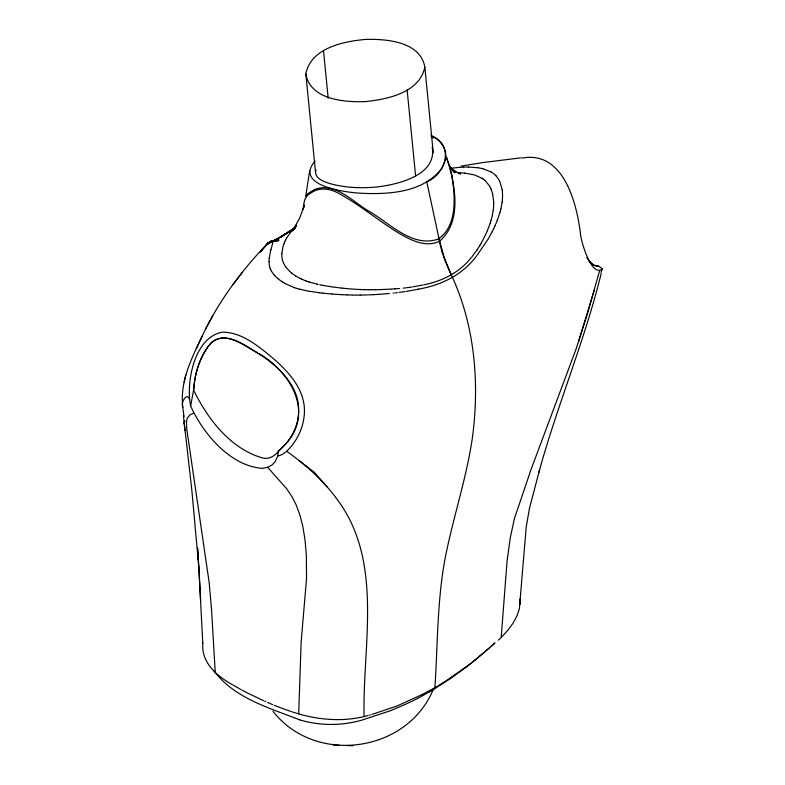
<?xml version="1.0" encoding="UTF-8"?>
<svg xmlns="http://www.w3.org/2000/svg" width="785" height="785" viewBox="0 0 785 785"><rect width="100%" height="100%" fill="white"/><g stroke="black" fill="none" stroke-linecap="round" stroke-linejoin="round"><path stroke-width="1.18" d="M269.049 261.444L269.157 258.667M493.686 203.57L493.667 201.941M502.567 195.573L502.41 199.419M493.686 203.698L493.559 207.073M315.07 160.984C293.865 185.77 344.684 192.158 359.589 193.169C388.143 194.68 423.39 192.924 442.043 167.99M298.585 412.527C300.145 388.153 281.246 369.176 262.661 356.233C248.364 347.99 227.856 329.729 211.479 342.554C202.432 352.347 197.653 365.329 195.053 378.223M292.442 711.975L298.692 713.899L301.136 642.277L306.552 578.368L306.366 555.289L304.992 539.658L302.804 526.323L299.988 515.294L296.102 504.765L291.892 496.493L286.692 488.761L267.616 467.301L272.012 465.005L275.162 461.649L277.713 456.154L278.312 451.002C289.587 442.249 297.221 428.767 298.457 414.5M315.913 169.933C313.588 178.47 324.656 182.012 330.897 183.857C345.714 187.821 361.296 188.371 376.515 187.026C397.416 184.583 437.294 175.497 432.201 147.119M364.112 716.548C362.238 645.751 383.993 562.119 337.305 499.584C323.538 480.557 305.718 464.857 286.682 451.267L282.296 454.495L277.713 456.154M306.503 196.731C304.619 194.238 312.685 191.128 314.294 189.627C335.48 181.139 353.917 203.138 370.726 212.264C390.773 224.235 412.763 247.805 438.226 239.111C457.733 225.462 454.976 197.3 452.091 176.497M193.709 389.252L190.657 406.051C203.05 433.536 230.191 466.094 262.416 468.351M424.822 67.059C419.69 92.728 387.368 99.381 365.153 101.608C344.085 102.374 310.281 99.616 305.846 73.976C310.732 48.052 343.212 41.419 365.516 39.427C386.544 38.838 420.279 41.517 424.822 67.059L433.271 152.8M281.874 253.32L281.893 256.528M433.232 688.7L434.89 687.748C437.775 644.112 437.098 599.966 445.409 556.889C453.328 516.873 466.535 478.055 472.413 437.628C479.713 382.923 474.886 324.961 451.149 274.603C445.811 263.269 441.141 251.396 439.06 238.983L426.804 181.875C446.066 173.868 454.574 144.734 431.25 135.805M501.399 637.253L507.934 630.169L513.076 623.133L517.011 615.783L519.366 608.767L526.195 527.108L529.492 508.219L539.697 469.44M193.718 388.997L194.876 379.204M281.884 253.192L283.002 246.755M202.932 643.033C200.764 662.618 217.582 676.67 233.057 685.011M292.913 229.642L296.514 224.981L292.579 230.594L299.566 218.318L304.443 205.14L303.157 209.507C304.07 201.519 304.168 196.328 311.321 192.796C319.456 186.82 330.436 188.704 338.718 193.375C359.255 204.522 377.222 219.721 397.024 232.056C409.328 239.425 425.058 248.197 439.394 241.26M493.549 207.142L493.235 210.301M502.4 199.557L502.145 202.069M520.072 604.44L520.072 598.965M269.196 258.314L270.639 250.601M502.135 202.147L500.889 209.045M493.206 210.517L492.303 215.61M266.115 245.646L267.803 243.301L260.12 252.368M305.748 196.221L309.614 170.904M272.63 243.458L272.758 242.153M445.301 160.14C447.842 149.798 440.552 139.583 431.151 135.805M272.572 243.713L270.913 249.62M267.803 243.301C243.33 268.548 221.89 297.024 205.886 328.415C194.346 353.201 179.353 378.87 182.817 407.346L183.268 411.34M492.283 215.689L491.616 218.436M185.76 374.985L184.122 382.128M500.869 209.124L500.114 212.038M587.504 258.628C589.869 262.465 593.509 266.812 598.533 266.125L602.409 268.696L600.947 272.493M601.182 273.533C584.629 341.004 557.262 405.197 538.922 472.168M445.144 160.689L442.455 167.156M602.38 268.794C591.664 278.086 581.292 241.731 580.664 235.353C577.201 204.581 564.042 150.288 522.153 158.079M270.678 250.454L270.894 249.689M491.557 218.642L490.919 220.87M599.661 270.56L587.553 313.323L576.062 349.04L530.866 470.009L514.391 518.64L510.27 537.745L507.081 561.02L501.193 637.449L498.377 640.118M500.074 212.176L497.229 220.506M283.189 246.097L283.846 244.096M490.87 221.017L490.193 223.146M578.506 341.809L594.186 290.46M490.183 223.195L488.623 227.493M283.895 243.978L284.759 241.809M488.594 227.552L487.269 230.819M433.428 688.994C407.503 752.707 315.305 765.561 273.003 711.298M497.18 220.624L495.777 224M487.024 231.389L485.679 234.411M495.472 224.696L494.864 226.041M284.857 241.594L285.593 240.014M494.844 226.08L493.804 228.317M485.601 234.587L481.333 242.987M202.432 335.538L196.328 348.648M493.657 228.631L492.166 231.654M285.612 239.965L286.702 237.914M492.156 231.673L488.427 238.601M212.647 315.943L205.886 328.415M481.284 243.075L480.263 244.841M286.829 237.688L290.744 232.105M488.368 238.709L477.162 255.203M480.224 244.91L479.498 246.107M479.498 246.117L476.946 250.052M476.946 250.052L471.922 256.793M209.016 345.322C199.469 358.254 194.435 374.298 193.66 390.282C207.711 418.974 229.907 448.078 261.621 457.714C273.376 461.246 279.175 449.648 286.496 443.034M242.231 272.552L232.939 284.661M287.153 442.24C314.02 410.987 289.214 370.971 259.119 353.682M476.583 255.93C463.13 274.328 441.876 284.965 419.808 288.88M471.304 257.539C459.784 272.346 442.24 281.187 424.086 284.739M260.767 251.524L266.831 244.292M290.774 232.066L296.485 225.962M209.713 344.546C223.391 328.424 243.792 345.871 257.588 352.799M291.883 230.849L293.423 229.328M286.682 451.267C297.525 440.846 304.315 426.108 304.443 411.006C304.659 389.752 289.272 372.571 274.279 359.344C259.423 347.107 242.957 332.408 222.626 332.134C194.307 336.893 185.741 382.373 190.657 406.051M495.05 642.611L493.922 643.661M493.471 644.083L491.214 646.163M494.55 643.631L467.173 666.465M489.163 648.027L488.643 648.498M488.466 648.655L483.432 653.11M293.825 228.955L294.709 228.19M267.911 243.213L270.275 241.584M482.579 653.846L472.688 662.118M441.396 251.818L442.632 250.807M390.744 710.611C405.492 704.292 420.75 698.199 433.605 688.494M428.276 692.674L437.284 686.326M471.707 662.844L447.411 679.938M467.075 666.553L449.952 678.907L430.945 691.124M291.245 231.339L295.14 228.455M294.689 227.915L281.462 236.668L292.776 229.289M447.195 680.085L437.961 685.913M280.863 236.942L292.844 229.259L280.775 236.982M451.149 274.603L444.173 257.441L439.659 241.103C463.013 221.017 454.76 182.562 446.488 157.206M292.658 229.397L279.97 237.374L291.706 230.27M291.657 230.309L272.68 241.397M436.274 686.953L434.89 687.748M267.626 244.184L269.608 243.085M279.048 237.963L267.381 244.027M431.711 689.524L421.947 694.656M267.067 244.184L278.793 238.198L268.019 243.213L278.538 238.63L268.087 243.144L278.518 238.738L269.245 242.271L278.498 239.082L270.442 241.613L278.538 239.513L271.1 241.221M421.859 694.705L396.837 706.078L371.923 714.419M270.423 241.505L271.002 241.26M268.019 243.213L278.547 238.62M268.087 243.144L278.528 238.66M193.434 413.342L190.019 414.784L187.164 418.326L186.467 422.026L186.722 428.669L209.153 582.529L211.508 608.993L215.247 672.441M390.695 710.631L361.836 720.13M267.587 467.31L262.563 468.341M370.265 714.89L369.205 715.194M367.939 715.537L364.377 716.479M361.041 720.345C341.2 725.948 319.77 725.782 299.998 719.953M364.014 716.577C342.957 721.67 319.819 720.031 298.8 713.928M278.557 239.67L270.845 241.437L278.557 239.67L270.845 241.437L278.557 239.68L272.729 240.995M423.066 284.965L413.116 286.839M419.18 289.017L418.474 289.165M418.366 289.194L406.218 291.441M461.315 166.067L483.266 162.515L521.054 157.814M278.596 240.053L271.61 241.162L278.596 240.063L271.826 241.073L278.626 240.544L271.826 241.073L272.326 241.152M411.978 287.016L406.728 287.742M405.04 291.618L399.015 292.462M598.533 266.125L593.352 265.006L588.642 260.365M450.443 168.333L459.647 167.333M397.338 292.668L395.444 292.893M405.757 287.86L403.235 288.134M394.149 293.04L393.069 293.148M389.429 293.512L379.969 294.267M399.712 288.468L394.914 288.851M271.826 241.073L278.626 240.534M459.755 167.323L463.081 167.126M394.884 288.851L391.322 289.076M379.42 294.306L374.357 294.62M390.861 289.106L381.186 289.567M374.013 294.64L373.366 294.669M373.179 294.679L368.548 294.895M463.474 167.117L468.459 167.048M381.108 289.567L374.945 289.724M367.655 294.924L360.217 295.091M374.877 289.724L373.356 289.743M360.138 295.091L356.439 295.101M372.59 289.753L371.825 289.753M371.276 289.753L370.579 289.753M457.567 172.798L460.344 172.837M369.872 289.753L368.469 289.743M355.772 295.101L352.377 295.052M368.106 289.743L364.142 289.675M468.508 167.048L477.918 167.764M351.935 295.042L347.127 294.915M364.024 289.675L356.645 289.361M346.528 745.534L352.867 745.75M333.409 745.112L339.346 745.318M460.579 172.847L464.534 173.093M346.99 294.905L341.867 294.679M341.76 294.669L338.031 294.453M356.017 289.322L346.627 288.605M337.825 294.444L336.51 294.355M336.323 294.346L332.035 294.032M331.918 294.022L325.873 293.472M464.573 173.093L474.405 174.898L482.039 178.274M346.44 288.586L344.007 288.35M325.647 293.453L322.704 293.148M343.83 288.33L341.593 288.095M341.495 288.085L332.349 286.927M322.488 293.119L319.789 292.805M319.672 292.795L308.76 291.186M331.849 286.859L324.264 285.612M478.3 167.823L481.46 168.422M324.176 285.603L321.507 285.083M308.162 291.078L299.477 289.174M321.036 284.994L319.672 284.71M318.092 284.366L317.13 284.15M481.499 168.432L482.942 168.775M317.061 284.131L309.172 282.011M483.226 168.844L490.9 171.846M299.379 289.155L296.308 288.272M299.762 719.874C269.785 708.08 234.107 698.13 214.168 671.096M309.133 281.992L306.709 281.177M295.749 288.095L294.542 287.702M291.441 711.652L280.951 707.933M294.346 287.634L293.668 287.388M293.512 287.339L284.661 283.307M306.366 281.059L305.159 280.608M280.196 707.648L274.524 705.401M305.041 280.569L301.607 279.117M272.915 704.734L267.626 702.487M265.624 701.613L264.82 701.25M263.789 700.789L248.659 693.587M301.568 279.107L300.282 278.489M300.213 278.459L295.866 276.055M248.541 693.528L241.633 689.897M240.593 689.328L233.842 685.482M460.55 174.191L452.513 169.668L455.8 172.121L449.834 166.92M490.959 171.886L492.195 172.631M284.612 283.277L282.777 282.178M295.808 276.016L294.09 274.887M482.108 178.313L483.128 179M282.512 282.011L281.579 281.403M431.23 136.512L431.927 136.982M281.403 281.285L278.096 278.812M492.96 173.142L495.924 175.673M483.158 179.019L484.894 180.383M293.512 274.475L291.549 272.984M432.623 137.483L433.3 138.013M272.395 241.191L272.748 242.035M299.262 460.736L313.902 471.971L327.159 486.926M291.539 272.974L289.793 271.453M277.949 278.695L275.005 275.927M485.051 180.521L489.477 185.878M289.429 271.11L285.711 266.871M274.878 275.79L273.857 274.652M495.973 175.732L499.446 180.638M449.707 167.009L454.741 172.828L449.628 166.371M273.72 274.485L271.296 270.962M285.612 266.733L283.522 263.093M586.827 257.48L587.17 258.059M489.83 186.477L490.203 187.164M490.311 187.389L491.145 189.195M271.11 270.589L270.128 268.342M499.623 180.992L502.135 189.401M446.194 157.01L449.697 166.391L452.209 176.262M283.473 262.965L282.59 260.551M491.174 189.244L492.676 193.993M270.099 268.254L269.461 265.909M282.502 260.237L281.972 257.343M189.254 398.986C186.702 391.597 180.354 403.568 182.817 407.346M439.659 241.103L439.08 239.091M492.754 194.317L493.667 201.823M269.432 265.752L269.049 261.591M184.092 416.639L183.376 412.056M184.76 420.731L184.897 421.574M502.164 189.538L502.38 191.412M183.405 415.608L191.864 490.458L199.076 570.273L197.565 548.048L198.409 559.96M407.121 89.824L415.579 175.722M323.518 50.878L328.189 98.272M305.846 73.976L315.491 171.886M184.877 430.592L184.102 421.977L184.2 423.439M502.39 191.56L502.567 195.494M202.746 642.984L198.85 567.447L200.646 600.927"/></g></svg>
